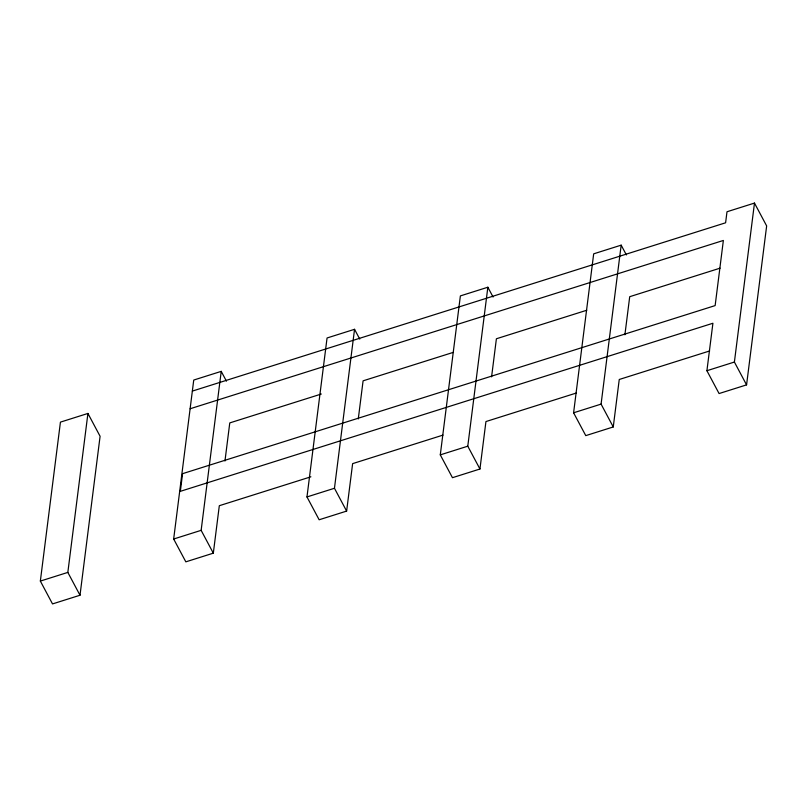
<?xml version="1.0" encoding="UTF-8"?>
<svg xmlns="http://www.w3.org/2000/svg" width="807" height="807" viewBox="0 0 807 807"><rect width="100%" height="100%" fill="white"/><g stroke="black" fill="none" stroke-linecap="round" stroke-linejoin="round"><path stroke-width="1.21" d="M40.35 581.08L60.434 422.122L87.923 413.446L100.088 436.284L80.004 595.243L52.516 603.918L40.35 581.08L67.838 572.405L87.923 413.446M310.877 476.806L219.312 505.707L213.32 553.168L185.832 561.843L173.666 539.015L193.741 380.047L221.229 371.371L226.444 381.166M213.32 553.168L201.145 530.34L221.229 371.371M224.961 461.009L229.773 422.908L321.327 394.018M442.993 435.104L352.629 463.632L346.627 511.093L319.148 519.769L306.973 496.941L327.057 337.982L354.545 329.306L359.761 339.091M346.627 511.093L334.461 488.265L354.545 329.306M358.278 418.934L363.089 380.833L453.453 352.316M576.309 393.039L485.935 421.557L479.943 469.018L452.455 477.694L440.289 454.866L460.373 295.907L487.852 287.231L493.067 297.016M479.943 469.018L467.778 446.19L487.852 287.231M491.584 376.859L496.396 338.769L586.77 310.241M709.625 350.964L619.251 379.482L613.259 426.953L585.771 435.629L573.595 412.791L593.68 253.832L621.168 245.157L626.383 254.941M613.259 426.953L601.084 404.115L621.168 245.157M624.9 334.784L629.712 296.694L720.076 268.166M192.348 391.092L725.604 222.793L726.996 211.757L754.484 203.082L766.65 225.92L746.566 384.878L719.077 393.554L706.912 370.716L712.914 323.254L180.344 491.332L182.574 473.669L715.143 305.591L723.365 240.456L190.119 408.756M746.566 384.878L734.4 362.04L754.484 203.082M173.666 539.015L201.145 530.34M306.973 496.941L334.461 488.265M440.289 454.866L467.778 446.19M573.595 412.791L601.084 404.115M706.912 370.716L734.4 362.04M67.838 572.405L80.004 595.243"/></g></svg>
